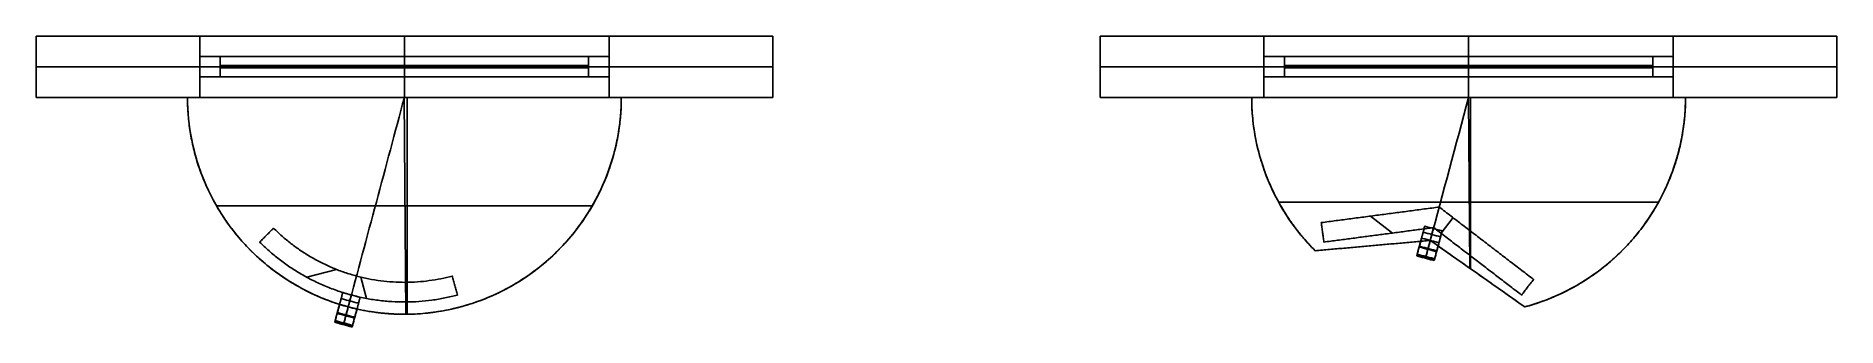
# Model space of a CAD drawing. Header units: millimetres. Extents: x -900 to 3500, y -561 to 150.
import ezdxf

# ---------------------------------------------------------------- set-up
doc = ezdxf.new("R2010")
doc.units = ezdxf.units.MM
for name, color, linetype in [('VA_CONTEXTO_MURO', 7, 'Continuous'), ('VA_CONTEXTO_VENTANA', 7, 'Continuous'), ('VA_PROTECTOR_CUBIERTA', 7, 'Continuous'), ('VA_PROTECTOR_LABIO', 7, 'Continuous'), ('VA_PROTECTOR_LAMINA', 7, 'Continuous'), ('VB_CONTEXTO_MURO', 7, 'Continuous'), ('VB_CONTEXTO_VENTANA', 7, 'Continuous'), ('VB_PROTECTOR_CUBIERTA', 7, 'Continuous'), ('VB_PROTECTOR_LABIO', 7, 'Continuous'), ('VB_PROTECTOR_LAMINA', 7, 'Continuous')]:
    doc.layers.add(name, color=color, linetype=linetype)

msp = doc.modelspace()

# ---------------------------------------------------------------- linework, layer by layer
at = {"layer": 'VA_CONTEXTO_MURO'}
for p, q in [((900, 150, 1200), (-900, 150, 1200)), ((-900, 150, 1200), (-900, 0, 1200)), ((900, 150, 2900), (-900, 150, 2900)), ((-900, 150, 2900), (-900, 0, 2900)), ((-900, 150, 1200), (-900, 150, 2900)), ((-500, 150, 1560), (-500, 0, 1560)), ((-500, 150, 2360), (-500, 0, 2360)), ((500, 0, 1560), (500, 150, 1560)), ((500, 0, 2360), (500, 150, 2360)), ((900, 0, 1200), (900, 150, 1200)), ((900, 0, 2900), (900, 150, 2900)), ((900, 150, 1200), (900, 150, 2900)), ((-900, 0, 1200), (900, 0, 1200)), ((-900, 0, 2900), (900, 0, 2900)), ((-900, 0, 1200), (-900, 0, 2900)), ((900, 0, 1200), (900, 0, 2900))]:
    msp.add_line(p, q, dxfattribs=at)
for points in [[(-500, 150, 2050), (-900, 150, 2050)], [(-900, 150, 2050), (-900, 0, 2050)], [(-500, 150, 2360), (-500, 150, 1560)], [(-500, 150, 1560), (500, 150, 1560)], [(500, 150, 2360), (-500, 150, 2360)], [(-500, 150, 1960), (-500, 0, 1960)], [(0, 150, 1200), (0, 150, 1560)], [(0, 150, 2360), (0, 150, 2900)], [(0, 0, 1200), (0, 150, 1200)], [(0, 0, 2900), (0, 150, 2900)], [(0, 0, 1560), (0, 150, 1560)], [(0, 0, 2360), (0, 150, 2360)], [(500, 150, 1560), (500, 150, 2360)], [(900, 150, 2050), (500, 150, 2050)], [(500, 0, 1960), (500, 150, 1960)], [(900, 0, 2050), (900, 150, 2050)], [(-900, 75, 1200), (-900, 75, 2900)], [(-900, 75, 1200), (900, 75, 1200)], [(-900, 75, 2900), (900, 75, 2900)], [(-500, 75, 1560), (-500, 75, 2360)], [(-500, 75, 1560), (500, 75, 1560)], [(-500, 75, 2360), (500, 75, 2360)], [(500, 75, 1560), (500, 75, 2360)], [(900, 75, 1200), (900, 75, 2900)], [(-900, 0, 2050), (-500, 0, 2050)], [(-500, 0, 1560), (-500, 0, 2360)], [(500, 0, 1560), (-500, 0, 1560)], [(-500, 0, 2360), (500, 0, 2360)], [(0, 0, 1200), (0, 0, 1560)], [(0, 0, 2360), (0, 0, 2900)], [(500, 0, 2050), (900, 0, 2050)], [(500, 0, 2360), (500, 0, 1560)]]:
    msp.add_open_spline(points, degree=1, dxfattribs=at)
at = {"layer": 'VA_CONTEXTO_VENTANA'}
for p, q in [((500, 100, 1560), (-500, 100, 1560)), ((-500, 100, 1560), (-500, 50, 1560)), ((500, 100, 2360), (-500, 100, 2360)), ((-500, 100, 2360), (-500, 50, 2360)), ((-500, 100, 1560), (-500, 100, 2360)), ((-450, 100, 1610), (-450, 50, 1610)), ((-450, 100, 2310), (-450, 50, 2310)), ((450, 50, 1610), (450, 100, 1610)), ((450, 50, 2310), (450, 100, 2310)), ((500, 50, 1560), (500, 100, 1560)), ((500, 50, 2360), (500, 100, 2360)), ((500, 100, 1560), (500, 100, 2360)), ((-500, 50, 1560), (500, 50, 1560)), ((-500, 50, 2360), (500, 50, 2360)), ((-500, 50, 1560), (-500, 50, 2360)), ((450, 78, 1610), (-450, 78, 1610)), ((-450, 78, 1610), (-450, 72, 1610)), ((450, 78, 2310), (-450, 78, 2310)), ((-450, 78, 2310), (-450, 72, 2310)), ((-450, 78, 1610), (-450, 78, 2310)), ((-450, 72, 1610), (450, 72, 1610)), ((-450, 72, 2310), (450, 72, 2310)), ((-450, 72, 1610), (-450, 72, 2310)), ((450, 72, 1610), (450, 78, 1610)), ((450, 72, 2310), (450, 78, 2310)), ((450, 78, 1610), (450, 78, 2310)), ((450, 72, 1610), (450, 72, 2310)), ((500, 50, 1560), (500, 50, 2360))]:
    msp.add_line(p, q, dxfattribs=at)
for points in [[(-450, 100, 1960), (-500, 100, 1960)], [(-500, 100, 1960), (-500, 50, 1960)], [(-450, 100, 2310), (-450, 100, 1610)], [(-450, 100, 1610), (450, 100, 1610)], [(450, 100, 2310), (-450, 100, 2310)], [(-450, 100, 1960), (-450, 50, 1960)], [(0, 100, 1560), (0, 100, 1610)], [(0, 100, 2310), (0, 100, 2360)], [(0, 50, 1560), (0, 100, 1560)], [(0, 50, 2360), (0, 100, 2360)], [(0, 50, 1610), (0, 100, 1610)], [(0, 50, 2310), (0, 100, 2310)], [(450, 100, 1610), (450, 100, 2310)], [(500, 100, 1960), (450, 100, 1960)], [(450, 50, 1960), (450, 100, 1960)], [(500, 50, 1960), (500, 100, 1960)], [(-500, 75, 1560), (-500, 75, 2360)], [(-500, 75, 1560), (500, 75, 1560)], [(-500, 75, 2360), (500, 75, 2360)], [(-500, 50, 1960), (-450, 50, 1960)], [(450, 78, 1960), (-450, 78, 1960)], [(-450, 78, 1960), (-450, 72, 1960)], [(-450, 75, 1610), (-450, 75, 2310)], [(-450, 75, 1610), (450, 75, 1610)], [(-450, 75, 2310), (450, 75, 2310)], [(-450, 75, 1610), (-450, 75, 2310)], [(-450, 75, 1610), (450, 75, 1610)], [(-450, 75, 2310), (450, 75, 2310)], [(-450, 72, 1960), (450, 72, 1960)], [(-450, 50, 1610), (-450, 50, 2310)], [(450, 50, 1610), (-450, 50, 1610)], [(-450, 50, 2310), (450, 50, 2310)], [(0, 78, 1610), (0, 78, 2310)], [(0, 72, 1610), (0, 78, 1610)], [(0, 72, 2310), (0, 78, 2310)], [(0, 72, 1610), (0, 72, 2310)], [(0, 50, 1560), (0, 50, 1610)], [(0, 50, 2310), (0, 50, 2360)], [(450, 72, 1960), (450, 78, 1960)], [(450, 75, 1610), (450, 75, 2310)], [(450, 75, 1610), (450, 75, 2310)], [(450, 50, 2310), (450, 50, 1610)], [(450, 50, 1960), (500, 50, 1960)], [(500, 75, 1560), (500, 75, 2360)]]:
    msp.add_open_spline(points, degree=1, dxfattribs=at)
at = {"layer": 'VA_PROTECTOR_CUBIERTA'}
for p, q in [((-530, 0, 2360), (530, 0, 2360)), ((-0.2, -0.9, 2486.3), (3.6, -530, 2466.5)), ((-71, -265, 2462.4), (-459, -265, 2519.7)), ((459, -265, 2564.6), (-71, -265, 2462.4))]:
    msp.add_line(p, q, dxfattribs=at)
for points, degree in [([(-530, 0, 2564.6), (-530, 0, 2360)], 1), ([(0, 0, 2486.4), (-530, 0, 2564.6)], 1), ([(-530, 0, 2485.8), (530, 0, 2485.8)], 1), ([(0, 0, 2486.4), (0, 0, 2360)], 1), ([(0, 0, 2486.4), (-45.7, -170.6, 2470.9), (-91.4, -341.3, 2455.5), (-137.2, -511.9, 2440)], 3), ([(530, 0, 2588.6), (0, 0, 2486.4)], 1), ([(6.9, 0, 2360), (6.9, -530, 2360)], 1), ([(530, 0, 2588.6), (530, 0, 2360)], 1), ([(459, -265, 2360), (-459, -265, 2360)], 1), ([(-137.2, -511.9, 2440), (-137.2, -511.9, 2360)], 1), ([(0, -530, 2465.8), (0, -530, 2360)], 1)]:
    msp.add_open_spline(points, degree=degree, dxfattribs=at)
for points, knots in [([(-530, 0, 2564.6), (-530, -70.1, 2555.5), (-516.1, -139.2, 2544.5), (-462.7, -267.6, 2519.9), (-423.7, -325.8, 2506.5), (-374.8, -374.8, 2492.9), (-325.7, -423.8, 2479.3), (-267.4, -462.8, 2465.6), (-181.7, -498.4, 2448.3), (-159.6, -505.9, 2444.1), (-137.2, -511.9, 2440)], [0, 0, 0, 0, 212.599011, 212.599011, 425.131402, 425.131402, 425.131402, 637.983803, 637.983803, 709.368672, 709.368672, 709.368672, 709.368672]), ([(-137.2, -511.9, 2440), (-125.8, -515, 2442.1), (-114.4, -517.6, 2444.2), (-69, -526.6, 2452.6), (-34.5, -530, 2459.1), (0, -530, 2465.8), (69.5, -530, 2479.2), (138.3, -516.3, 2493), (266.8, -463.2, 2519.8), (325.4, -424.2, 2532.7), (374.8, -374.8, 2544.1), (423.6, -325.9, 2555.4), (462.7, -267.8, 2565.2), (516.1, -139.2, 2580.6), (530, -70, 2585.9), (530, 0, 2588.6)], [701.501693, 701.501693, 701.501693, 701.501693, 737.333214, 737.333214, 843.024908, 843.024908, 843.024908, 1056.124512, 1056.124512, 1269.254787, 1269.254787, 1269.254787, 1480.031281, 1480.031281, 1690.895702, 1690.895702, 1690.895702, 1690.895702])]:
    msp.add_open_spline(points, degree=3, knots=knots, dxfattribs=at)
for points, weights in [([(-137.2, -511.9, 2360), (-530, -406.7, 2360), (-530, 0, 2360)], [0.914835766825, 0.758819045103, 1]), ([(-528.9, -34.4, 2560), (-530, -17.2, 2560), (-530, 0, 2560)], [0.974672276272, 0.986735409435, 1]), ([(530, 0, 2560), (530, -160.6, 2560), (440.8, -294.2, 2560)], [1, 0.888476961691, 0.861881721465])]:
    msp.add_rational_spline(points, weights, degree=2, dxfattribs=at)
msp.add_rational_spline([(530, 0, 2360), (530, -530, 2360), (0, -530, 2360), (-69.8, -530, 2360), (-137.2, -511.9, 2360)], [1, 0.707106781187, 1, 0.948287736084, 0.914835766825], degree=2, knots=[0, 0, 0, 832.522053, 832.522053, 979.50941, 979.50941, 979.50941], dxfattribs=at)
at = {"layer": 'VA_PROTECTOR_LABIO'}
for p, q in [((-164.8, -530, 2415.4), (-162.6, -521.8, 2415.4)), ((-160.4, -513.5, 2424), (-160.4, -513.5, 2432.5)), ((-117.9, -524.9, 2432.5), (-117.9, -524.9, 2424)), ((-122.3, -541.4, 2415.4), (-120.1, -533.2, 2415.4))]:
    msp.add_line(p, q, dxfattribs=at)
for points in [[(-150.7, -477.3, 2440), (-158.4, -506.2, 2440)], [(-158.4, -506.2, 2431.5), (-150.7, -477.3, 2434)], [(-108.2, -488.7, 2440), (-150.7, -477.3, 2440)], [(-150.7, -477.3, 2434), (-150.7, -477.3, 2440)], [(-108.2, -488.7, 2434), (-150.7, -477.3, 2434)], [(-108.2, -488.7, 2437), (-150.7, -477.3, 2437)], [(-129.4, -483, 2440), (-137.2, -511.9, 2440)], [(-137.2, -511.9, 2431.5), (-129.4, -483, 2434)], [(-129.4, -483, 2434), (-129.4, -483, 2440)], [(-158.4, -506.2, 2440), (-170.1, -549.7, 2395)], [(-169, -545.6, 2390.7), (-158.4, -506.2, 2431.5)], [(-121.7, -539.4, 2417.5), (-164.2, -528, 2417.5)], [(-121.2, -537.3, 2411.1), (-163.7, -525.9, 2411.1)], [(-115.9, -517.6, 2440), (-158.4, -506.2, 2440)], [(-115.9, -517.6, 2431.5), (-158.4, -506.2, 2431.5)], [(-112, -503.1, 2440), (-154.5, -491.8, 2440)], [(-112, -503.1, 2432.8), (-154.5, -491.8, 2432.8)], [(-137.2, -511.9, 2440), (-148.8, -555.4, 2395)], [(-147.7, -551.3, 2390.7), (-137.2, -511.9, 2431.5)], [(-127.6, -561.1, 2395), (-115.9, -517.6, 2440)], [(-115.9, -517.6, 2431.5), (-126.5, -557, 2390.7)], [(-115.9, -517.6, 2440), (-108.2, -488.7, 2440)], [(-108.2, -488.7, 2434), (-115.9, -517.6, 2431.5)], [(-108.2, -488.7, 2440), (-108.2, -488.7, 2434)], [(-170.1, -549.7, 2395), (-169, -545.6, 2390.7)], [(-127.6, -561.1, 2395), (-170.1, -549.7, 2395)], [(-127, -559, 2392.9), (-169.5, -547.7, 2392.9)], [(-126.5, -557, 2390.7), (-169, -545.6, 2390.7)], [(-148.8, -555.4, 2395), (-147.7, -551.3, 2390.7)], [(-126.5, -557, 2390.7), (-127.6, -561.1, 2395)]]:
    msp.add_open_spline(points, degree=1, dxfattribs=at)
at = {"layer": 'VA_PROTECTOR_LAMINA'}
for p, q in [((-166.2, -420.3, 2360), (-238.2, -439.6, 2360)), ((-166.2, -420.3, 1560), (-238.2, -439.6, 1560)), ((-92.5, -491.4, 2360), (-106.4, -439.3, 2360)), ((-92.5, -491.4, 1560), (-106.4, -439.3, 1560))]:
    msp.add_line(p, q, dxfattribs=at)
for points in [[(-353.6, -353.6, 2360), (-319.6, -319.6, 2360)], [(-353.6, -353.6, 1560), (-319.6, -319.6, 1560)], [(-353.6, -353.6, 1960), (-319.6, -319.6, 1960)], [(-336.6, -336.6, 2360), (-336.6, -336.6, 1560)], [(-319.6, -319.6, 2360), (-319.6, -319.6, 1560)], [(-353.6, -353.6, 2360), (-353.6, -353.6, 1560)], [(-117, -436.6, 2360), (-117, -436.6, 1560)], [(117, -436.6, 2360), (117, -436.6, 1560)], [(117, -436.6, 2360), (129.4, -483, 2360)], [(117, -436.6, 1560), (129.4, -483, 1560)], [(117, -436.6, 1960), (129.4, -483, 1960)], [(-129.4, -483, 2360), (-129.4, -483, 1560)], [(123.2, -459.8, 2360), (123.2, -459.8, 1560)], [(129.4, -483, 2360), (129.4, -483, 1560)]]:
    msp.add_open_spline(points, degree=1, dxfattribs=at)
for points in [[(-319.6, -319.6, 2360), (-135.1, -504.1, 2360), (117, -436.6, 2360)], [(-319.6, -319.6, 1560), (-135.1, -504.1, 1560), (117, -436.6, 1560)], [(-319.6, -319.6, 1960), (-135.1, -504.1, 1960), (117, -436.6, 1960)], [(129.4, -483, 2360), (-149.4, -557.7, 2360), (-353.6, -353.6, 2360)], [(129.4, -483, 1560), (-149.4, -557.7, 1560), (-353.6, -353.6, 1560)], [(129.4, -483, 1960), (-149.4, -557.7, 1960), (-353.6, -353.6, 1960)]]:
    msp.add_rational_spline(points, [1, 0.866025403784, 1], degree=2, dxfattribs=at)
at = {"layer": 'VB_CONTEXTO_MURO'}
for p, q in [((3500, 150, 1200), (1700, 150, 1200)), ((1700, 150, 1200), (1700, 0, 1200)), ((3500, 150, 2900), (1700, 150, 2900)), ((1700, 150, 2900), (1700, 0, 2900)), ((1700, 150, 1200), (1700, 150, 2900)), ((2100, 150, 1560), (2100, 0, 1560)), ((2100, 150, 2360), (2100, 0, 2360)), ((3100, 0, 1560), (3100, 150, 1560)), ((3100, 0, 2360), (3100, 150, 2360)), ((3500, 0, 1200), (3500, 150, 1200)), ((3500, 0, 2900), (3500, 150, 2900)), ((3500, 150, 1200), (3500, 150, 2900)), ((1700, 0, 1200), (3500, 0, 1200)), ((1700, 0, 2900), (3500, 0, 2900)), ((1700, 0, 1200), (1700, 0, 2900)), ((3500, 0, 1200), (3500, 0, 2900))]:
    msp.add_line(p, q, dxfattribs=at)
for points in [[(2100, 150, 2050), (1700, 150, 2050)], [(1700, 150, 2050), (1700, 0, 2050)], [(2100, 150, 2360), (2100, 150, 1560)], [(2100, 150, 1560), (3100, 150, 1560)], [(3100, 150, 2360), (2100, 150, 2360)], [(2100, 150, 1960), (2100, 0, 1960)], [(2600, 150, 1200), (2600, 150, 1560)], [(2600, 150, 2360), (2600, 150, 2900)], [(2600, 0, 1200), (2600, 150, 1200)], [(2600, 0, 2900), (2600, 150, 2900)], [(2600, 0, 1560), (2600, 150, 1560)], [(2600, 0, 2360), (2600, 150, 2360)], [(3100, 150, 1560), (3100, 150, 2360)], [(3500, 150, 2050), (3100, 150, 2050)], [(3100, 0, 1960), (3100, 150, 1960)], [(3500, 0, 2050), (3500, 150, 2050)], [(1700, 75, 1200), (1700, 75, 2900)], [(1700, 75, 1200), (3500, 75, 1200)], [(1700, 75, 2900), (3500, 75, 2900)], [(2100, 75, 1560), (2100, 75, 2360)], [(2100, 75, 1560), (3100, 75, 1560)], [(2100, 75, 2360), (3100, 75, 2360)], [(3100, 75, 1560), (3100, 75, 2360)], [(3500, 75, 1200), (3500, 75, 2900)], [(1700, 0, 2050), (2100, 0, 2050)], [(2100, 0, 1560), (2100, 0, 2360)], [(3100, 0, 1560), (2100, 0, 1560)], [(2100, 0, 2360), (3100, 0, 2360)], [(2600, 0, 1200), (2600, 0, 1560)], [(2600, 0, 2360), (2600, 0, 2900)], [(3100, 0, 2050), (3500, 0, 2050)], [(3100, 0, 2360), (3100, 0, 1560)]]:
    msp.add_open_spline(points, degree=1, dxfattribs=at)
at = {"layer": 'VB_CONTEXTO_VENTANA'}
for p, q in [((3100, 100, 1560), (2100, 100, 1560)), ((2100, 100, 1560), (2100, 50, 1560)), ((3100, 100, 2360), (2100, 100, 2360)), ((2100, 100, 2360), (2100, 50, 2360)), ((2100, 100, 1560), (2100, 100, 2360)), ((2150, 100, 1610), (2150, 50, 1610)), ((2150, 100, 2310), (2150, 50, 2310)), ((3050, 50, 1610), (3050, 100, 1610)), ((3050, 50, 2310), (3050, 100, 2310)), ((3100, 50, 1560), (3100, 100, 1560)), ((3100, 50, 2360), (3100, 100, 2360)), ((3100, 100, 1560), (3100, 100, 2360)), ((2100, 50, 1560), (3100, 50, 1560)), ((2100, 50, 2360), (3100, 50, 2360)), ((2100, 50, 1560), (2100, 50, 2360)), ((3050, 78, 1610), (2150, 78, 1610)), ((2150, 78, 1610), (2150, 72, 1610)), ((3050, 78, 2310), (2150, 78, 2310)), ((2150, 78, 2310), (2150, 72, 2310)), ((2150, 78, 1610), (2150, 78, 2310)), ((2150, 72, 1610), (3050, 72, 1610)), ((2150, 72, 2310), (3050, 72, 2310)), ((2150, 72, 1610), (2150, 72, 2310)), ((3050, 72, 1610), (3050, 78, 1610)), ((3050, 72, 2310), (3050, 78, 2310)), ((3050, 78, 1610), (3050, 78, 2310)), ((3050, 72, 1610), (3050, 72, 2310)), ((3100, 50, 1560), (3100, 50, 2360))]:
    msp.add_line(p, q, dxfattribs=at)
for points in [[(2150, 100, 1960), (2100, 100, 1960)], [(2100, 100, 1960), (2100, 50, 1960)], [(2150, 100, 2310), (2150, 100, 1610)], [(2150, 100, 1610), (3050, 100, 1610)], [(3050, 100, 2310), (2150, 100, 2310)], [(2150, 100, 1960), (2150, 50, 1960)], [(2600, 100, 1560), (2600, 100, 1610)], [(2600, 100, 2310), (2600, 100, 2360)], [(2600, 50, 1560), (2600, 100, 1560)], [(2600, 50, 2360), (2600, 100, 2360)], [(2600, 50, 1610), (2600, 100, 1610)], [(2600, 50, 2310), (2600, 100, 2310)], [(3050, 100, 1610), (3050, 100, 2310)], [(3100, 100, 1960), (3050, 100, 1960)], [(3050, 50, 1960), (3050, 100, 1960)], [(3100, 50, 1960), (3100, 100, 1960)], [(2100, 75, 1560), (2100, 75, 2360)], [(2100, 75, 1560), (3100, 75, 1560)], [(2100, 75, 2360), (3100, 75, 2360)], [(2100, 50, 1960), (2150, 50, 1960)], [(3050, 78, 1960), (2150, 78, 1960)], [(2150, 78, 1960), (2150, 72, 1960)], [(2150, 75, 1610), (2150, 75, 2310)], [(2150, 75, 1610), (3050, 75, 1610)], [(2150, 75, 2310), (3050, 75, 2310)], [(2150, 75, 1610), (2150, 75, 2310)], [(2150, 75, 1610), (3050, 75, 1610)], [(2150, 75, 2310), (3050, 75, 2310)], [(2150, 72, 1960), (3050, 72, 1960)], [(2150, 50, 1610), (2150, 50, 2310)], [(3050, 50, 1610), (2150, 50, 1610)], [(2150, 50, 2310), (3050, 50, 2310)], [(2600, 78, 1610), (2600, 78, 2310)], [(2600, 72, 1610), (2600, 78, 1610)], [(2600, 72, 2310), (2600, 78, 2310)], [(2600, 72, 1610), (2600, 72, 2310)], [(2600, 50, 1560), (2600, 50, 1610)], [(2600, 50, 2310), (2600, 50, 2360)], [(3050, 72, 1960), (3050, 78, 1960)], [(3050, 75, 1610), (3050, 75, 2310)], [(3050, 75, 1610), (3050, 75, 2310)], [(3050, 50, 2310), (3050, 50, 1610)], [(3050, 50, 1960), (3100, 50, 1960)], [(3100, 75, 1560), (3100, 75, 2360)]]:
    msp.add_open_spline(points, degree=1, dxfattribs=at)
at = {"layer": 'VB_PROTECTOR_CUBIERTA'}
for p, q in [((2070, 0, 2360), (3130, 0, 2360)), ((2599.8, -0.9, 2471.6), (2602.8, -417.4, 2456)), ((2531.4, -256, 2448.5), (2135.9, -256, 2506.9)), ((3064.1, -256, 2551.3), (2531.4, -256, 2448.5))]:
    msp.add_line(p, q, dxfattribs=at)
for points, degree in [([(2600, 0, 2471.7), (2070, 0, 2549.9)], 1), ([(2600, 0, 2471.7), (2568.8, -116.5, 2461.1), (2537.6, -233.1, 2450.6), (2506.3, -349.6, 2440)], 3), ([(3130, 0, 2573.9), (2600, 0, 2471.7)], 1), ([(3130, 0, 2573.9), (3130, 0, 2360)], 1), ([(2070, 0, 2549.9), (2070, 0, 2360)], 1), ([(2070, 0, 2477.7), (2559.4, 0, 2477.7)], 1), ([(2600, 0, 2471.7), (2600, 0, 2360)], 1), ([(2604.7, 0, 2360), (2604.7, -418.8, 2360)], 1), ([(2631.1, 0, 2477.7), (3130, 0, 2477.7)], 1), ([(2110.3, -202.8, 2517.6), (2110.3, -202.8, 2360)], 1), ([(3064.1, -256, 2360), (2135.9, -256, 2360)], 1), ([(2506.3, -349.6, 2360), (2225.2, -374.8, 2360)], 1), ([(2225.2, -374.8, 2478.2), (2318.9, -366.4, 2465.5), (2412.6, -358, 2452.7), (2506.3, -349.6, 2440)], 3), ([(2737.2, -511.9, 2360), (2506.3, -349.6, 2360)], 1), ([(2506.3, -349.6, 2440), (2583.3, -403.7, 2452.7), (2660.2, -457.8, 2465.5), (2737.2, -511.9, 2478.2)], 3), ([(2506.3, -349.6, 2440), (2506.3, -349.6, 2360)], 1), ([(3020.5, -322.6, 2540.3), (3020.5, -322.6, 2360)], 1), ([(2225.2, -374.8, 2478.2), (2225.2, -374.8, 2360)], 1), ([(2365.8, -362.2, 2459.1), (2365.8, -362.2, 2360)], 1), ([(2621.7, -430.8, 2459.1), (2621.7, -430.8, 2360)], 1), ([(2737.2, -511.9, 2478.2), (2737.2, -511.9, 2360)], 1)]:
    msp.add_open_spline(points, degree=degree, dxfattribs=at)
for points, knots in [([(2737.2, -511.9, 2478.2), (2765, -504.5, 2483.9), (2792.2, -494.8, 2489.5), (2844.8, -471, 2500.6), (2870.1, -456.9, 2506), (2942.3, -408.7, 2521.8), (2985, -368.8, 2531.6), (3020.5, -322.6, 2540.3), (3055.5, -276.9, 2548.8), (3083, -225.7, 2556.1), (3120.4, -115.9, 2567.6), (3130, -58.2, 2571.7), (3130, 0, 2573.9)], [992.064756, 992.064756, 992.064756, 992.064756, 1080.338852, 1080.338852, 1168.614007, 1168.614007, 1345.451103, 1345.451103, 1345.451103, 1520.567935, 1520.567935, 1695.725085, 1695.725085, 1695.725085, 1695.725085]), ([(2070, 0, 2549.9), (2070, -70.1, 2540.8), (2083.9, -139.2, 2529.8), (2137.3, -267.6, 2505.2), (2176.3, -325.8, 2491.8), (2225.2, -374.8, 2478.2)], [2767.75635, 2767.75635, 2767.75635, 2767.75635, 2980.355361, 2980.355361, 3192.887752, 3192.887752, 3192.887752, 3192.887752])]:
    msp.add_open_spline(points, degree=3, knots=knots, dxfattribs=at)
for points, weights in [([(2225.2, -374.8, 2360), (2070, -219.5, 2360), (2070, 0, 2360)], [1, 0.923879532511, 1]), ([(3130, 0, 2360), (3130, -406.7, 2360), (2737.2, -511.9, 2360)], [1, 0.793353340291, 1]), ([(3130, 0, 2560), (3130, -97, 2560), (3095.6, -187.8, 2560)], [1, 0.941481367592, 0.916105592114])]:
    msp.add_rational_spline(points, weights, degree=2, dxfattribs=at)
at = {"layer": 'VB_PROTECTOR_LABIO'}
for p, q in [((2483.1, -351.1, 2424), (2483.1, -351.1, 2432.5)), ((2478.7, -367.7, 2415.4), (2480.9, -359.5, 2415.4)), ((2521.2, -379.1, 2415.4), (2523.4, -370.9, 2415.4)), ((2525.6, -362.5, 2432.5), (2525.6, -362.5, 2424))]:
    msp.add_line(p, q, dxfattribs=at)
for points in [[(2485.1, -343.9, 2440), (2473.4, -387.4, 2395)], [(2474.5, -383.3, 2390.7), (2485.1, -343.9, 2431.5)], [(2492.8, -314.9, 2440), (2485.1, -343.9, 2440)], [(2485.1, -343.9, 2431.5), (2492.8, -314.9, 2434)], [(2527.6, -355.3, 2440), (2485.1, -343.9, 2440)], [(2527.6, -355.3, 2431.5), (2485.1, -343.9, 2431.5)], [(2531.5, -340.8, 2440), (2489, -329.4, 2440)], [(2531.5, -340.8, 2432.8), (2489, -329.4, 2432.8)], [(2535.3, -326.3, 2440), (2492.8, -314.9, 2440)], [(2492.8, -314.9, 2434), (2492.8, -314.9, 2440)], [(2535.3, -326.3, 2434), (2492.8, -314.9, 2434)], [(2535.3, -326.3, 2437), (2492.8, -314.9, 2437)], [(2506.3, -349.6, 2440), (2494.7, -393.1, 2395)], [(2495.8, -389, 2390.7), (2506.3, -349.6, 2431.5)], [(2514.1, -320.6, 2440), (2506.3, -349.6, 2440)], [(2506.3, -349.6, 2431.5), (2514.1, -320.6, 2434)], [(2514.1, -320.6, 2434), (2514.1, -320.6, 2440)], [(2527.6, -355.3, 2440), (2535.3, -326.3, 2440)], [(2535.3, -326.3, 2434), (2527.6, -355.3, 2431.5)], [(2535.3, -326.3, 2440), (2535.3, -326.3, 2434)], [(2473.4, -387.4, 2395), (2474.5, -383.3, 2390.7)], [(2515.9, -398.8, 2395), (2473.4, -387.4, 2395)], [(2516.5, -396.7, 2392.9), (2474, -385.3, 2392.9)], [(2517, -394.6, 2390.7), (2474.5, -383.3, 2390.7)], [(2521.8, -377, 2417.5), (2479.3, -365.6, 2417.5)], [(2522.3, -375, 2411.1), (2479.8, -363.6, 2411.1)], [(2494.7, -393.1, 2395), (2495.8, -389, 2390.7)], [(2515.9, -398.8, 2395), (2527.6, -355.3, 2440)], [(2517, -394.6, 2390.7), (2515.9, -398.8, 2395)], [(2527.6, -355.3, 2431.5), (2517, -394.6, 2390.7)]]:
    msp.add_open_spline(points, degree=1, dxfattribs=at)
at = {"layer": 'VB_PROTECTOR_LAMINA'}
for p, q in [((2414.2, -331.5, 2360), (2360.4, -290.1, 2360)), ((2414.2, -331.5, 1560), (2360.4, -290.1, 1560)), ((2532.7, -332, 2360), (2561.9, -293.9, 2360)), ((2532.7, -332, 1560), (2561.9, -293.9, 1560))]:
    msp.add_line(p, q, dxfattribs=at)
for points in [[(2240.2, -306, 2360), (2528.2, -268, 2360)], [(2240.2, -306, 1560), (2528.2, -268, 1560)], [(2240.2, -306, 1960), (2528.2, -268, 1960)], [(2246.4, -353.6, 2360), (2240.2, -306, 2360)], [(2240.2, -306, 2360), (2240.2, -306, 1560)], [(2246.4, -353.6, 1560), (2240.2, -306, 1560)], [(2246.4, -353.6, 1960), (2240.2, -306, 1960)], [(2384.2, -287, 2360), (2384.2, -287, 1560)], [(2528.2, -268, 2360), (2528.2, -268, 1560)], [(2528.2, -268, 2360), (2758.6, -444.9, 2360)], [(2528.2, -268, 1560), (2758.6, -444.9, 1560)], [(2528.2, -268, 1960), (2758.6, -444.9, 1960)], [(2243.3, -329.8, 2360), (2243.3, -329.8, 1560)], [(2514.7, -318.2, 2360), (2246.4, -353.6, 2360)], [(2514.7, -318.2, 1560), (2246.4, -353.6, 1560)], [(2514.7, -318.2, 1960), (2246.4, -353.6, 1960)], [(2380.6, -335.9, 2360), (2380.6, -335.9, 1560)], [(2729.4, -483, 2360), (2514.7, -318.2, 2360)], [(2514.7, -318.2, 2360), (2514.7, -318.2, 1560)], [(2729.4, -483, 1560), (2514.7, -318.2, 1560)], [(2729.4, -483, 1960), (2514.7, -318.2, 1960)], [(2246.4, -353.6, 2360), (2246.4, -353.6, 1560)], [(2643.4, -356.5, 2360), (2643.4, -356.5, 1560)], [(2622.1, -400.6, 2360), (2622.1, -400.6, 1560)], [(2758.6, -444.9, 2360), (2729.4, -483, 2360)], [(2758.6, -444.9, 1560), (2729.4, -483, 1560)], [(2758.6, -444.9, 1960), (2729.4, -483, 1960)], [(2729.4, -483, 2360), (2729.4, -483, 1560)], [(2744, -463.9, 2360), (2744, -463.9, 1560)], [(2758.6, -444.9, 2360), (2758.6, -444.9, 1560)]]:
    msp.add_open_spline(points, degree=1, dxfattribs=at)

doc.saveas('drawing.dxf')
